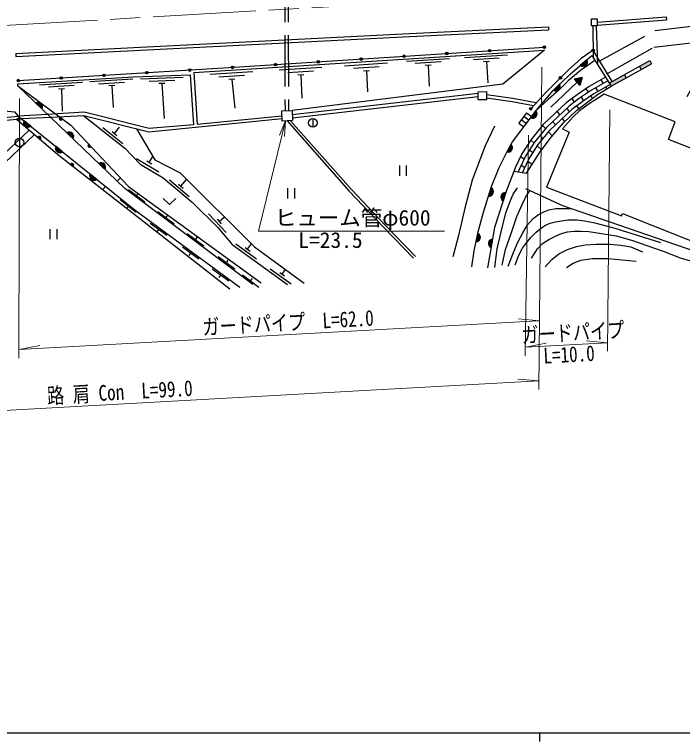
# Model space of a CAD drawing. Units: millimetres at full size, sheet at 1:1000; details may follow other scales. Extents: x 40000 to 680000, y 20000 to 380000.
# Drawn here: x 206876 to 284651, y 204000 to 288696 of the extents above; entities that cross this region are included whole.
import ezdxf
from ezdxf.enums import TextEntityAlignment as Align

# ---------------------------------------------------------------- set-up
doc = ezdxf.new("R2010")
doc.units = ezdxf.units.MM
doc.header["$LTSCALE"] = 1000
doc.linetypes.add('CHAIN', pattern=[18.5, 12, -1.5, 3.5, -1.5])
doc.linetypes.add('DASHED', pattern=[7.5, 6, -1.5])
for name, color, linetype, lineweight in [('M-BGD', 7, 'Continuous', 25), ('M-BMK', 2, 'CHAIN', 13), ('M-STR-HTXT', 7, 'Continuous', 13), ('M-TTL-BAND', 7, 'Continuous', 25)]:
    doc.layers.add(name, color=color, linetype=linetype, lineweight=lineweight)
doc.styles.add('ＭＳ ゴシック', font='')
doc.styles.get('ＭＳ ゴシック').set_extended_font_data('MS Gothic')

# ---------------------------------------------------------------- blocks, each defined once
blk = doc.blocks.new('open_arrow')
at = {"color": 0, "linetype": 'Continuous', "lineweight": -2}
blk.add_lwpolyline([(7.5, 1.25), (0, 0), (7.5, -1.25)], dxfattribs=at)

msp = doc.modelspace()

# ---------------------------------------------------------------- hatches: boundary and pattern name
at = {"layer": 'M-BGD'}
for points in [[(262055, 284473, -1), (262354, 284492, -0.41421), (262214, 284333, -0.41421)], [(268423, 284887, -1), (268722, 284907, -0.41421), (268582, 284747, -0.41421)], [(274384, 284620, -1), (274139, 284447, -1)], [(252076, 283823, -1), (252375, 283843, -0.41421), (252236, 283683, -0.41421)], [(257066, 284148, -1), (257365, 284168, -0.41421), (257225, 284008, -0.41421)], [(237108, 282849, -1), (237407, 282869, -0.41421), (237267, 282709, -0.41421)], [(242097, 283174, -1), (242397, 283193, -0.41421), (242257, 283034, -0.41421)], [(247087, 283499, -1), (247386, 283518, -0.41421), (247246, 283359, -0.41421)], [(273525, 283424, -0.82183), (272772, 282781)], [(281056, 282951), (280834, 283324), (279632, 282655), (279842, 282277)], [(222137, 281911, -0.41421), (222278, 282070, -0.41421), (222437, 281930, -1)], [(227128, 282218, -0.41421), (227268, 282377, -0.41421), (227427, 282237, -1)], [(232118, 282526, -0.41421), (232259, 282685, -0.41421), (232418, 282544, -1)], [(212156, 281297, -0.41421), (212297, 281456, -0.41421), (212456, 281315, -1)], [(217147, 281604, -0.41421), (217287, 281763, -0.41421), (217446, 281622, -1)], [(270543, 281436, -1), (270331, 281224, -1)], [(272719, 280437), (272957, 281349), (272032, 281164)], [(277884, 281683), (276125, 280705), (276356, 280338), (278094, 281305)], [(207166, 280990, -0.41421), (207306, 281149, -0.41421), (207465, 281008, -1)], [(270349, 280572, -0.82183), (269638, 279882)], [(209340, 278392, -0.82183), (210054, 277705)], [(267099, 277809, -1), (266854, 277636, -1)], [(267594, 277455, -0.82183), (266992, 276668)], [(207136, 276483, -0.4608), (207442, 276531, -0.4608), (207441, 276222)], [(208755, 275696, -0.82183), (207984, 276318)], [(212468, 276506, -0.4608), (212167, 276437, -0.4608), (212146, 276746)], [(209581, 274390, -0.4608), (209887, 274438, -0.4608), (209887, 274129)], [(212977, 274898, -0.82183), (213691, 274211)], [(215783, 273300, -0.4608), (215475, 273284, -0.4608), (215507, 273592)], [(212477, 272693, -0.82183), (211706, 273316)], [(264690, 273556, -0.82183), (264198, 272696)], [(213389, 271242, -0.4608), (213692, 271304, -0.4608), (213705, 270995)], [(217409, 270640, 0.82183), (216694, 271327)], [(216445, 269492, -0.82183), (215674, 270114)], [(262380, 268487, -0.82183), (262085, 267541)], [(263772, 267000, -0.82183), (264076, 267943)], [(260823, 263180, -0.82183), (260607, 262213)], [(262366, 261561, -0.82183), (262536, 262537)]]:
    msp.add_hatch(color=256, dxfattribs=at).paths.add_polyline_path(points)

# ---------------------------------------------------------------- linework, layer by layer
at = {"layer": 'M-BGD', "linetype": 'DASHED'}
for p, q in [((238323, 301295), (238371, 277496)), ((238723, 301301), (238771, 277511)), ((274210, 287383), (274250, 283694)), ((274619, 287394), (274763, 282876)), ((210718, 277068), (207295, 276874)), ((211082, 276718), (207694, 276552))]:
    msp.add_line(p, q, dxfattribs=at)
at = {"layer": 'M-BGD'}
for p, q in [((274718, 287821), (282753, 288441)), ((274727, 287471), (282780, 288092)), ((282753, 288441), (282780, 288092)), ((252880, 286485), (269044, 287274)), ((269044, 287274), (269062, 286925)), ((207020, 284144), (252880, 286485)), ((252897, 286136), (269062, 286925)), ((207037, 283795), (252897, 286136)), ((207020, 284144), (207037, 283795)), ((264274, 283965), (259285, 283646)), ((274107, 283921), (276356, 280338)), ((250296, 283012), (245307, 282693)), ((257514, 283533), (252524, 283214)), ((256535, 283170), (253541, 282978)), ((263296, 283602), (260302, 283411)), ((262167, 283229), (261469, 283185)), ((261818, 283207), (261978, 280723)), ((273525, 283424), (272772, 282781)), ((276125, 280705), (280834, 283324)), ((276347, 280333), (281056, 282951)), ((280834, 283324), (281056, 282951)), ((242661, 282523), (237671, 282205)), ((241686, 282100), (238692, 281909)), ((249321, 282589), (246328, 282397)), ((248197, 282156), (247498, 282111)), ((247847, 282134), (247972, 279691)), ((255406, 282797), (254708, 282752)), ((255057, 282775), (255172, 280343)), ((279632, 282655), (279842, 282277)), ((226521, 281347), (221524, 281179)), ((234629, 282010), (229639, 281691)), ((233654, 281587), (230660, 281396)), ((240561, 281668), (239862, 281623)), ((240212, 281645), (240347, 278953)), ((272957, 281349), (272032, 281164)), ((272957, 281349), (272719, 280437)), ((277884, 281683), (278094, 281305)), ((207278, 280373), (207262, 280623)), ((214785, 280786), (209794, 280479)), ((213805, 280425), (210811, 280241)), ((220645, 281147), (215655, 280840)), ((219666, 280786), (216671, 280602)), ((218536, 280416), (217838, 280373)), ((218187, 280395), (218378, 277860)), ((225532, 281014), (222534, 280913)), ((224393, 280675), (223693, 280651)), ((224043, 280663), (224293, 276565)), ((232529, 281154), (231831, 281110)), ((232180, 281132), (232537, 277793)), ((272375, 280800), (269321, 277917)), ((270349, 280572), (269638, 279882)), ((272032, 281164), (272719, 280437)), ((275132, 281071), (275409, 280654)), ((212676, 280055), (211977, 280012)), ((212327, 280034), (212417, 277439)), ((239212, 277060), (260854, 279541)), ((273407, 280054), (273684, 279637)), ((274536, 280161), (274813, 279744)), ((275687, 280236), (275827, 280024)), ((239227, 276659), (260867, 279140)), ((271771, 278903), (272048, 278485)), ((272857, 279075), (273133, 278658)), ((273960, 279221), (274157, 278924)), ((209340, 278392), (210054, 277705)), ((272324, 278068), (272569, 277700)), ((266476, 277256), (265585, 276050)), ((266476, 277256), (267093, 276799)), ((267594, 277455), (266992, 276668)), ((270054, 277410), (270347, 276999)), ((271176, 277784), (271462, 277367)), ((207694, 276552), (207090, 276523)), ((207136, 276483), (207441, 276222)), ((208755, 275696), (207984, 276318)), ((212468, 276506), (212146, 276746)), ((241611, 276592), (241611, 275592)), ((265882, 276452), (266485, 276005)), ((266179, 276854), (266789, 276402)), ((269524, 276219), (269856, 275845)), ((270641, 276588), (270920, 276197)), ((217147, 275533), (219497, 273668)), ((218509, 274835), (219101, 275582)), ((265585, 276050), (266182, 275607)), ((265585, 276050), (266182, 275607)), ((268357, 275778), (268698, 275406)), ((208587, 275241), (187295, 255113)), ((209207, 274711), (188422, 255062)), ((212977, 274898), (213691, 274211)), ((218235, 275053), (218783, 274618)), ((268059, 274622), (268401, 274249)), ((269039, 275033), (269481, 274550)), ((207466, 274274), (207466, 273274)), ((209581, 274390), (209887, 274129)), ((215783, 273300), (215507, 273592)), ((266980, 274077), (267354, 273734)), ((212477, 272693), (211706, 273316)), ((264690, 273556), (264198, 272696)), ((266850, 272948), (267232, 272617)), ((267727, 273390), (268243, 272917)), ((221093, 271931), (223663, 270384)), ((222564, 271466), (222971, 272141)), ((265806, 272175), (266226, 271893)), ((213389, 271242), (213705, 270995)), ((216694, 271327), (217409, 270640)), ((222264, 271646), (222864, 271285)), ((251694, 271114), (251694, 269914)), ((252494, 271114), (252494, 269914)), ((265871, 271147), (266303, 270893)), ((266646, 271612), (267163, 271264)), ((216445, 269492), (215674, 270114)), ((219228, 269655), (218842, 269263)), ((224909, 269434), (227213, 267513)), ((226253, 268704), (226925, 269510)), ((217475, 268661), (217159, 268296)), ((225984, 268928), (226522, 268480)), ((262380, 268487), (262085, 267541)), ((220129, 268300), (222050, 266860)), ((221090, 267580), (221269, 267820)), ((238672, 268460), (238672, 267260)), ((239472, 268460), (239472, 267260)), ((263772, 267000), (264076, 267943)), ((221056, 265618), (219188, 267125)), ((220122, 266371), (219971, 266184)), ((223562, 265765), (225482, 264326)), ((224522, 265045), (224738, 265333)), ((229465, 265473), (231514, 263282)), ((230708, 264582), (231305, 265140)), ((224607, 262944), (222674, 264368)), ((230469, 264838), (230947, 264327)), ((210985, 263708), (210985, 262508)), ((211785, 263708), (211785, 262508)), ((223640, 263656), (223427, 263366)), ((226985, 263199), (228906, 261760)), ((227946, 262480), (228162, 262768)), ((260823, 263180), (260607, 262213)), ((232625, 261976), (235060, 260224)), ((234018, 261343), (234474, 261977)), ((262366, 261561), (262536, 262537)), ((228350, 260188), (226417, 261611)), ((227384, 260900), (227170, 260610)), ((233734, 261548), (234302, 261139)), ((230588, 260499), (232509, 259060)), ((231548, 259780), (231764, 260068)), ((231835, 257622), (229903, 259045)), ((230869, 258333), (230655, 258043)), ((233406, 258387), (235327, 256948)), ((236648, 259081), (239083, 257329)), ((237756, 258653), (238325, 258244)), ((238040, 258449), (238437, 259000)), ((234367, 257668), (234583, 257956))]:
    msp.add_line(p, q, dxfattribs=at)
for points in [[(274048, 288197), (274708, 288214), (274729, 287397), (274070, 287379)], [(260849, 279707), (261818, 279738), (261848, 278769), (260879, 278739)], [(271446, 274984), (268807, 268586), (277544, 265237), (277675, 265497), (288678, 261145), (290066, 264655), (292245, 263793), (294551, 269622), (283018, 274147), (283815, 276177), (275539, 279425), (273677, 278210), (272660, 277464), (271940, 276784), (270682, 275383)], [(237988, 277482), (239194, 277527), (239239, 276336), (238033, 276291)]]:
    msp.add_lwpolyline(points, close=True, dxfattribs=at)
at = {"layer": 'M-BGD', "linetype": 'DASHED'}
for points in [[(275022, 283298), (281445, 286840), (289390, 287766), (296558, 285612)], [(275912, 281837), (281309, 284876), (287838, 285677)], [(261829, 279394), (264897, 278944), (267629, 278429)], [(261842, 278988), (264831, 278549), (267309, 278082)]]:
    msp.add_lwpolyline(points, dxfattribs=at)
at = {"layer": 'M-BGD'}
for points in [[(207315, 280999), (232460, 282547), (268572, 284897)], [(227764, 281932), (268598, 284542), (263736, 280591), (239194, 277527)], [(260143, 259290), (260406, 261169), (260850, 263364), (261495, 265653), (262433, 268656), (263298, 270890), (264183, 272671), (264865, 273861), (265832, 275150), (267672, 277557), (269587, 279832), (271561, 281748), (274107, 283921)], [(276480, 280903), (274268, 284538), (272873, 283556), (271337, 282230), (268729, 279621), (266977, 277722)], [(274463, 283354), (272763, 282175), (271324, 280978), (270277, 279935), (268997, 278786), (267672, 277557)], [(266360, 268443), (270671, 266452), (289369, 260012), (297366, 264852), (298434, 266610), (302374, 270590), (296379, 276131), (287098, 282595), (285159, 279089)], [(207262, 280623), (220688, 281451), (227336, 281675), (227724, 275855), (222546, 275405), (214971, 277310), (210718, 277068)], [(227764, 281932), (228127, 275918), (238011, 276887)], [(275696, 281389), (273790, 280315), (272386, 279359), (271118, 278419), (268441, 275881), (267015, 274132), (265937, 272449), (265199, 270899), (264154, 268186), (262774, 263900), (261953, 259192)], [(234624, 257250), (219725, 268415), (207278, 280373), (213433, 275787), (220150, 268679), (235585, 257448)], [(275962, 280965), (274054, 279890), (272676, 278951), (271440, 278035), (268808, 275541), (267421, 273838), (266375, 272206), (265659, 270701), (265529, 270364)], [(276228, 280541), (274318, 279464), (272966, 278544), (271762, 277651), (269175, 275200), (267826, 273544), (266813, 271963), (266118, 270504), (266031, 270277)], [(265026, 270451), (266482, 270199), (268088, 272712), (269405, 274461), (270792, 276077), (272305, 277497), (274767, 279394), (276356, 280338)], [(199921, 276161), (204523, 277601), (206862, 277359), (207295, 276874)], [(171407, 274489), (184227, 276588), (188160, 275023), (207295, 276874)], [(171422, 274086), (184183, 276176), (188103, 274615), (207090, 276523), (211892, 272412), (231963, 256727)], [(207295, 276874), (220904, 265895), (233102, 256913)], [(238023, 276549), (222513, 275001), (214933, 276907), (211082, 276718)], [(214933, 276907), (219713, 273114), (221485, 271275), (224178, 269654), (227560, 266832), (230560, 263888), (232202, 261911), (238677, 257252)], [(238622, 276313), (245851, 268133), (249814, 263964), (253332, 260307)], [(239010, 276328), (246072, 268335), (250030, 264171), (253548, 260515)], [(221071, 275364), (223194, 271763), (226168, 270265), (234803, 261650), (240613, 257415)], [(262773, 275691), (261673, 273380), (260180, 269381), (259309, 266133), (258542, 262814), (257899, 260455)], [(262809, 259223), (263091, 261397), (263596, 263552), (264091, 265602), (264615, 267046), (264944, 267781), (265425, 268522)], [(263653, 259497), (264064, 261323), (264738, 263296), (265375, 265177), (265973, 266567), (266374, 267386), (266882, 268202)], [(224176, 267269), (224926, 266569), (225676, 267269)], [(264374, 259384), (264963, 260976), (265483, 262156), (266065, 263278), (266600, 264192), (267264, 264938), (267897, 265384), (268490, 265708), (269104, 265943), (269889, 266080), (270651, 266080), (271653, 266114)], [(265172, 259537), (265605, 260667), (266032, 261464), (266488, 262107), (266980, 262718), (267611, 263349), (268250, 263833), (268709, 264154), (269256, 264388), (269868, 264550), (270549, 264678), (271286, 264758), (272334, 264758), (273296, 264661), (274456, 264416), (276787, 263823), (282079, 262140)], [(267080, 260311), (267778, 261394), (268372, 262008), (269101, 262498), (269945, 262904), (270577, 263179), (271278, 263380), (272024, 263445), (272869, 263445), (273750, 263407), (276916, 262922), (278734, 262412), (282412, 261108), (284389, 260347), (285603, 259995)], [(268647, 259304), (269436, 260169), (270255, 260797), (271271, 261302), (272295, 261656), (273339, 261864), (274607, 261937), (276209, 261937), (277495, 261830), (278641, 261623), (280016, 261056)], [(271147, 259242), (271920, 259725), (272824, 260070), (274140, 260290), (276005, 260264), (279264, 259953)]]:
    msp.add_lwpolyline(points, dxfattribs=at)
for centre, radius in [((262205, 284483), 150), ((268572, 284897), 150), ((274262, 284534), 150), ((252226, 283833), 150), ((257215, 284158), 150), ((237257, 282859), 150), ((242247, 283184), 150), ((247236, 283508), 150), ((222287, 281920), 150), ((227277, 282228), 150), ((232268, 282535), 150), ((212306, 281306), 150), ((217296, 281613), 150), ((270437, 281330), 150), ((207315, 280999), 150), ((266977, 277722), 150), ((241611, 276092), 500), ((207466, 273774), 500)]:
    msp.add_circle(centre, radius, dxfattribs=at)
for centre, radius, start, end in [((273085, 283177), 505, 231.64054, 29.29873), ((269926, 280297), 505, 235.32417, 32.98237), ((209629, 277978), 505, 327.31991, 124.9781), ((267215, 277121), 505, 243.77349, 41.43168), ((207310, 276377), 203, 310.47267, 148.39605), ((208431, 276083), 505, 152.27512, 309.93331), ((212288, 276600), 203, 134.35137, 332.27476), ((209755, 274284), 203, 310.47267, 148.39605), ((213266, 274484), 505, 327.31991, 124.9781), ((215622, 273424), 203, 124.41772, 322.34111), ((212153, 273081), 505, 152.27512, 309.93331), ((264359, 273175), 505, 251.37531, 49.0335), ((213567, 271144), 203, 313.03134, 150.95473), ((216984, 270913), 505, 327.31991, 124.9781), ((216121, 269879), 505, 152.27512, 309.93331), ((262139, 268043), 505, 263.82536, 61.48355), ((264017, 267442), 505, 83.32059, 240.97879), ((260619, 262717), 505, 268.58503, 66.24322), ((262548, 262032), 505, 91.2824, 248.94059)]:
    msp.add_arc(centre, radius, start, end, dxfattribs=at)
at = {"layer": 'M-BMK'}
msp.add_lwpolyline([(382741, 297624), (87650, 280627), (64704, 279891)], dxfattribs=at)
at = {"layer": 'M-STR-HTXT'}
for p, q in [((268285, 282567), (267925, 245010)), ((207443, 278916), (207393, 248660)), ((276184, 277578), (275915, 249461)), ((266720, 274649), (266346, 248928)), ((268002, 253026), (265556, 253233)), ((207395, 249661), (209803, 250137)), ((275925, 250463), (266361, 249930)), ((266361, 249930), (268769, 250407)), ((275925, 250463), (273478, 250669)), ((267935, 246012), (170496, 240602)), ((267935, 246012), (265489, 246218))]:
    msp.add_line(p, q, dxfattribs=at)
for points in [[(238428, 276306), (235287, 263453), (256937, 263453)], [(268002, 253026), (266404, 252937), (207395, 249661)]]:
    msp.add_lwpolyline(points, dxfattribs=at)
at = {"layer": 'M-TTL-BAND'}
for p, q in [((40000, 205000), (579000, 205000)), ((268000, 205000), (268000, 204000))]:
    msp.add_line(p, q, dxfattribs=at)

# ---------------------------------------------------------------- block references
at = {"layer": 'M-STR-HTXT', "xscale": 240, "yscale": 240, "rotation": 256.3}
msp.add_blockref('open_arrow', (238428, 276306), dxfattribs=at)

# ---------------------------------------------------------------- texts
at = {"layer": 'M-STR-HTXT', "style": 'ＭＳ ゴシック'}
for s, p in [('ヒューム管φ600', (237187, 263553)), ('L=23.5', (239926, 260953))]:
    msp.add_text(s, height=1833, dxfattribs=at).set_placement(p, align=Align.BOTTOM_LEFT)
at = {"layer": 'M-STR-HTXT', "style": 'ＭＳ ゴシック', "width": 0.8}
for s, rotation, p in [('ガードパイプ\u3000L=62.0', 3.178, (238802, 251354)), ('ガードパイプ', 3.188, (271969, 250191)), ('路 肩 Con\u3000L=99.0', 3.178, (219218, 243256))]:
    msp.add_text(s, height=1833, rotation=rotation, dxfattribs=at).set_placement(p, align=Align.BOTTOM_CENTER)
msp.add_text('L=10.0', height=1833, rotation=3.188, dxfattribs=at).set_placement((271393, 250015), align=Align.TOP_CENTER)

doc.saveas('drawing.dxf')
